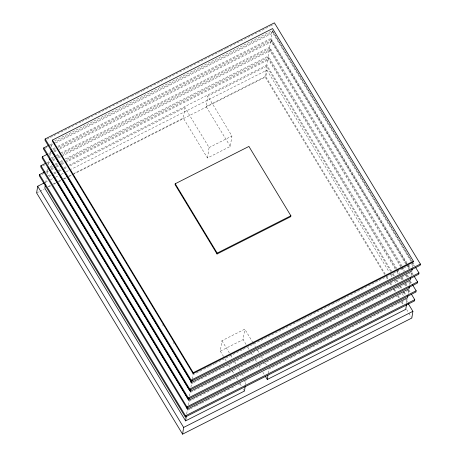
<?xml version="1.0" encoding="UTF-8"?>
<svg xmlns="http://www.w3.org/2000/svg" width="457" height="457" viewBox="0 0 457 457"><rect width="100%" height="100%" fill="white"/><g stroke="black" fill="none" stroke-linecap="round" stroke-linejoin="round"><path stroke-width="0.34" stroke-dasharray="2.29 1.71" d="M45.706 182.651L46.368 178.481M47.117 173.763L47.888 168.879M48.528 164.863L49.19 160.675M49.824 156.654L50.71 151.073M51.344 147.051L52.012 142.864M390.769 271.447L266.62 66.282L207.775 96.09L231.928 135.997L230.277 146.423L207.444 157.991L183.297 118.083L184.948 107.652L69.344 166.205M230.277 146.423L206.124 106.515L207.775 96.09M207.444 157.991L209.095 147.56L184.948 107.652M186.707 413.899L187.256 410.426L189.792 409.141M188.118 405.011L188.667 401.52L206.484 392.5M189.529 396.105L190.078 392.614L227.62 373.603M190.935 387.199L191.489 383.714L190.38 381.881M192.237 378.996L192.9 374.809L203.079 369.65M223.593 356.586L220.303 351.142L221.953 340.716L244.781 329.149L252.464 341.847M384.685 274.548L264.969 76.713L266.62 66.282M391.706 271.441L266.814 65.054L268.031 57.382L65.705 159.859M396.813 268.642L268.225 56.154L269.441 48.476L62.026 153.529M402.286 266.454L269.636 47.248L270.852 39.57L57.708 147.525M407.021 263.043L271.047 38.342L272.263 30.67L54.029 141.202M385.222 274.074L265.865 76.833L266.928 70.127L71.372 169.176M395.328 269.15L268.579 59.696L268.773 58.467L66.276 161.03M400.8 266.962L269.99 50.79L270.184 49.562L62.592 154.706M405.907 264.163L271.401 41.89L271.595 40.656L58.907 148.382M411.014 261.364L272.812 32.984L273.006 31.756L53.315 143.03M246.055 344.418L243.13 339.58L244.781 329.149M245.438 384.794L246.1 380.624L243.57 381.903M268.27 373.232L268.933 369.056L296.245 355.226M406.741 303.094L407.398 298.924L298.787 353.935M408.255 293.508L408.809 290.018L386.542 301.3M409.666 284.602L410.22 281.118L407.673 282.403M411.077 275.702L411.631 272.212M412.38 267.494L413.042 263.306L349.416 295.53M46.888 139.225L53.258 135.997M53.892 135.672L81.272 121.808M81.912 121.482L87.007 118.906M87.641 118.58L130.942 96.65M131.582 96.324L136.672 93.748M137.311 93.422L142.407 90.84M143.041 90.52L164.691 79.552M165.331 79.232L214.362 54.394M215.001 54.075L220.091 51.492M220.731 51.173L225.827 48.591M226.461 48.271L269.761 26.335M270.401 26.015L274.223 24.078M49.493 144.96L52.675 143.349M44.837 148.451L48.025 146.834M50.573 145.549L53.121 144.258M55.663 142.967L272.812 32.984M52.812 148.879L55.36 147.588M57.902 146.297L271.047 38.342M53.252 149.782L57.074 147.851M48.716 153.546L50.63 152.575M53.812 150.964L56.36 149.673M49.162 154.449L51.71 153.158M54.257 151.873L56.799 150.582M59.347 149.29L271.401 41.89M50.767 158.105L55.223 155.848M55.857 155.523L60.313 153.272M60.947 152.946L269.636 47.248M51.847 158.688L54.389 157.397M56.936 156.111L59.479 154.82M46.671 162.772L49.853 161.155M52.401 159.87L54.949 158.579M57.496 157.288L60.044 155.997M42.655 165.937L45.203 164.646M47.751 163.355L50.299 162.064M52.846 160.773L55.394 159.487M58.576 157.871L61.124 156.58M61.758 156.26L269.99 50.79M49.99 166.685L51.904 165.72M55.08 164.109L57.628 162.818M60.17 161.527L62.718 160.241M65.26 158.95L268.225 56.154M50.436 167.593L52.978 166.302M55.526 165.011L57.433 164.046M60.615 162.435L63.157 161.15M45.9 171.352L47.808 170.387M50.99 168.77L53.538 167.485M56.085 166.194L58.633 164.903M61.181 163.612L63.729 162.321M41.884 174.517L43.792 173.551M46.34 172.26L48.888 170.969M51.435 169.678L53.983 168.387M56.531 167.096L59.079 165.811M61.621 164.52L64.808 162.903M65.442 162.583L268.579 59.696M47.945 175.911L51.127 174.3M53.675 173.009L57.491 171.078M58.125 170.758L61.307 169.147M63.854 167.856L66.396 166.565M68.944 165.28L266.814 65.054M49.019 176.499L51.561 175.214M54.103 173.923L56.639 172.637M59.181 171.352L61.724 170.067M64.266 168.776L66.802 167.49M45.312 182.372L47.854 181.086M50.396 179.795L52.938 178.51M55.48 177.225L58.022 175.934M61.204 174.323L63.746 173.037M66.288 171.746L68.83 170.461M48.002 186.605L50.544 185.319M53.086 184.034L57.531 181.783M58.165 181.458L62.615 179.207M63.249 178.887L67.693 176.631M68.327 176.311L72.777 174.06M73.411 173.74L183.297 118.083M206.124 106.515L264.969 76.713M36.623 192.945L39.171 191.654M39.805 191.329L44.26 189.072M48.722 186.816L51.27 185.525M53.812 184.234L55.725 183.268M58.907 181.652L61.455 180.366M64.003 179.075L66.551 177.784M69.098 176.493L72.28 174.882M72.92 174.557L265.865 76.833M209.095 147.56L231.928 135.997M220.303 351.142L243.13 339.58M203.713 369.33L208.803 366.754M209.443 366.428L214.533 363.852M215.167 363.526L242.524 349.674M243.164 349.348L297.878 321.637M298.518 321.311L303.608 318.735M304.242 318.415L309.332 315.833M309.972 315.513L331.599 304.556M332.239 304.236L337.329 301.654M337.963 301.334L343.053 298.758M343.693 298.432L348.782 295.856M191.489 383.714L193.397 382.743M194.036 382.423L248.751 354.712M249.385 354.386L276.748 340.528M277.382 340.208L282.472 337.632M283.112 337.306L288.201 334.73M288.835 334.41L293.925 331.828M294.559 331.508L316.193 320.551M316.832 320.226L321.922 317.649M322.556 317.329L383 286.71M383.634 286.39L410.992 272.532M228.254 373.283L233.344 370.701M233.978 370.381L261.341 356.523M261.975 356.203L267.065 353.621M267.699 353.301L272.789 350.725M273.429 350.399L300.786 336.546M301.42 336.221L361.864 305.607M362.504 305.287L367.594 302.705M368.228 302.385L395.585 288.527M396.225 288.207L401.315 285.625M401.949 285.305L407.038 282.729M207.118 392.175L212.208 389.598M212.848 389.273L217.938 386.696M218.572 386.376L245.929 372.518M246.569 372.198L251.658 369.616M252.293 369.296L312.737 338.683M313.371 338.357L340.733 324.504M341.368 324.179L346.457 321.602M347.092 321.277L352.181 318.7M352.821 318.38L380.178 304.522M380.812 304.202L385.902 301.62M190.42 408.821L195.482 406.262M196.116 405.936L201.177 403.377M201.811 403.057L206.872 400.492M207.507 400.172L212.568 397.607M213.202 397.287L230.916 388.313M231.55 387.993L235.344 386.068M238.508 384.468L241.039 383.183M273.006 31.756L411.946 261.358M412.317 261.97L414.905 266.242M272.263 30.67L411.563 260.867M412.494 263.809L413.968 266.254M408.501 265.488L409.975 267.928M271.595 40.656L406.844 264.157M407.21 264.769L409.426 268.43M412.014 272.703L413.122 274.537M270.852 39.57L406.456 263.66M407.935 266.105L409.415 268.55M406.279 264.774L408.866 269.047M411.083 272.715L412.557 275.154M402.657 267.065L404.873 270.727M407.461 275L408.569 276.833M269.441 48.476L401.355 266.46M401.72 267.071L404.308 271.344M406.541 274.891L408.004 277.45M410.237 280.998L411.711 283.443M401.172 267.574L403.388 271.235M405.976 275.508L407.084 277.342M409.672 281.615L411.151 284.06M397.179 269.253L399.766 273.526M401.983 277.188L403.462 279.633M405.679 283.294L407.158 285.739M268.031 57.382L396.248 269.259M396.619 269.87L398.835 273.532M401.435 277.69L402.897 280.25M405.131 283.797L406.593 286.356M408.826 289.904L410.306 292.349M396.807 271.589L398.281 274.034M400.503 277.696L402.349 280.752M404.194 283.803L406.044 286.859M407.89 289.909L409.74 292.966M393.186 273.88L394.294 275.714M396.876 279.987L398.355 282.432M400.572 286.093L402.051 288.538M404.268 292.2L405.747 294.645M392.249 273.892L393.728 276.331M395.945 279.998L397.79 283.049M399.641 286.099L401.486 289.155M403.337 292.206L405.182 295.262M266.928 70.127L388.873 271.641M390.718 274.691L392.197 277.136M394.414 280.798L395.893 283.243M398.11 286.905L399.589 289.35M402.177 293.623L403.651 296.067M405.867 299.729L407.347 302.174M386.702 276.514L388.547 279.57M390.398 282.62L392.243 285.676M394.46 289.338L395.939 291.783M398.156 295.445L399.635 297.89M401.852 301.551L403.331 303.996M406.656 309.492L408.501 312.542M408.872 313.154L411.46 317.426M386.165 276.993L387.645 279.433M389.861 283.1L391.335 285.539M393.551 289.207L395.031 291.646M397.619 295.919L399.098 298.364M401.315 302.026L402.794 304.471M252.83 342.453L255.394 346.686M257.588 350.313L259.05 352.73M261.25 356.363L262.712 358.779M265.271 363.012L266.734 365.429M247.888 347.44L249.351 349.862M251.179 352.884L253.007 355.906M255.206 359.533L256.668 361.955M258.862 365.583L260.696 368.605M262.889 372.232L264.352 374.649M221.953 340.716L230.368 354.621M230.734 355.226L232.562 358.248M234.761 361.875L236.223 364.298M238.783 368.531L240.245 370.947M242.079 373.969L243.907 376.991M225.055 359.002L226.152 360.819M228.717 365.052L230.179 367.468M232.373 371.095L233.835 373.518M236.4 377.75L237.863 380.167M240.056 383.794L241.525 386.216M243.353 389.238L244.449 391.049M162.601 324.738L163.338 325.961M173.317 342.447L174.054 343.67"/><path stroke-width="0.69" d="M44.038 183.017L37.685 186.239L36.623 192.945L182.583 434.15L411.831 318.038L412.894 311.331L408.09 303.397M44.626 171.998L39.531 174.58L39.336 175.808L185.302 417.013L414.545 300.9L414.739 299.672L411.414 294.177M45.397 163.417L40.941 165.674L40.747 166.902L187.456 409.198L407.593 297.696L407.924 295.605M47.442 154.192L42.352 156.768L42.158 157.996L188.118 399.207L417.361 283.094L417.561 281.866L414.231 276.371M48.853 145.286L43.763 147.868L43.564 149.096L189.529 390.301L418.772 274.189L418.966 272.96L415.642 267.465M45.169 138.962L44.975 140.19L190.94 381.395L420.183 265.288L420.377 264.055L274.417 22.85L45.169 138.962L191.135 380.167L190.94 381.395M45.38 184.737L44.826 188.215L185.605 420.857L244.449 391.049L245.22 386.182M52.452 140.071L52.315 140.939L193.094 373.58L413.237 262.078L413.374 261.21L272.595 28.574L52.452 140.071L193.231 372.712L193.094 373.58M175.22 183.76L175.082 184.628L217.052 253.978L290.743 216.658L290.88 215.79L248.911 146.434L175.22 183.76L217.189 253.109L217.052 253.978M182.583 434.15L183.645 427.444L37.685 186.239M185.302 417.013L185.496 415.784L39.531 174.58M40.941 165.674L186.902 406.879L186.707 408.107L415.956 292L416.15 290.772L412.454 284.665M188.118 399.207L188.313 397.978L42.352 156.768M189.529 390.301L189.724 389.073L43.763 147.868M185.605 420.857L186.376 415.99M187.456 409.198L187.787 407.101M409.335 286.699L409.004 288.79L188.861 400.292L189.192 398.201M410.746 277.793L410.415 279.89L190.272 391.386L190.603 389.295M412.157 268.887L411.826 270.984L191.683 382.48L192.014 380.39M406.519 304.488L405.747 309.355L267.276 379.487L267.939 375.317M217.189 253.109L290.88 215.79M193.231 372.712L413.374 261.21M191.135 380.167L420.377 264.055M189.724 389.073L418.966 272.96M188.313 397.978L417.561 281.866M186.902 406.879L416.15 290.772M185.496 415.784L414.739 299.672M183.645 427.444L412.894 311.331M265.448 376.465L267.276 379.487M50.904 149.845L191.683 382.48M49.493 158.75L190.272 391.386M48.082 167.65L188.861 400.292"/></g></svg>
